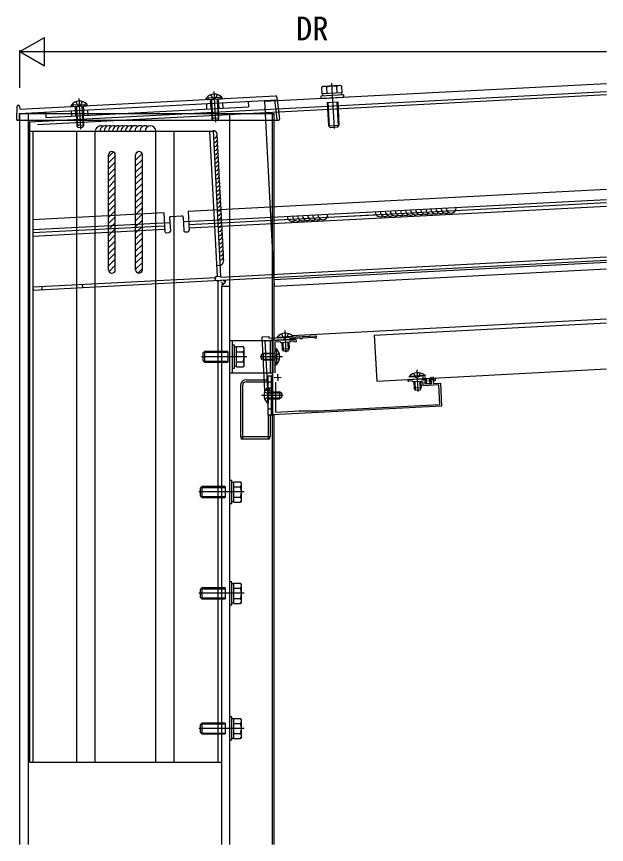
# Model space of a CAD drawing. Units: millimetres, scale not verified. Extents: x -1050 to 1050, y -1560 to 1553.
# Drawn here: x -104 to 332, y -1053 to -441 of the extents above; entities that cross this region are included whole.
import ezdxf
from ezdxf.enums import TextEntityAlignment as Align

# ---------------------------------------------------------------- set-up
doc = ezdxf.new("R2010")
doc.units = ezdxf.units.MM
doc.header["$LTSCALE"] = 8
for name, color, linetype in [('0-2_YKK_11', 7, 'Continuous'), ('0-3_YKK_12', 2, 'Continuous'), ('0-4_YKK_13', 4, 'Continuous'), ('0-6_YKK_D', 6, 'Continuous')]:
    doc.layers.add(name, color=color, linetype=linetype)
doc.styles.add('ＭＳ ゴシック', font='')
doc.styles.get('ＭＳ ゴシック').set_extended_font_data('MS Gothic')

msp = doc.modelspace()

# ---------------------------------------------------------------- linework, layer by layer
at = {"layer": '0-2_YKK_11'}
for p, q in [((86.23, -707.658), (91.223, -707.396)), ((88.596, -705.031), (88.857, -710.024)), ((105.093, -732.207), (118.363, -732.207))]:
    msp.add_line(p, q, dxfattribs=at)
msp.add_lwpolyline([(79.237, -717.537), (77.144, -677.592), (82.137, -677.331), (82.2, -678.529), (117.152, -676.697), (117.246, -678.495), (116.347, -678.542), (116.032, -678.258), (115.717, -677.974), (107.029, -678.429), (106.745, -678.745), (106.461, -679.06), (105.862, -679.091), (105.547, -678.807), (105.231, -678.524), (97.841, -678.911), (97.274, -679.541), (79.298, -680.483), (81.172, -716.234), (82.969, -716.14), (82.928, -715.341), (84.126, -715.278), (84.231, -717.276)], close=True, dxfattribs=at)
for points in [[(185.584, -708.96), (191.468, -708.652), (191.657, -708.762), (192.206, -708.733), (192.383, -708.604), (194.922, -708.471), (195.972, -709.417), (198.719, -709.273), (198.771, -710.272), (197.523, -710.337), (197.627, -712.334), (202.621, -712.073), (202.516, -710.075), (201.268, -710.141), (201.215, -709.142), (204.161, -708.988), (204.109, -707.989), (205.108, -707.937), (205.212, -709.934), (203.814, -710.007), (203.919, -712.005), (209.112, -711.732), (210.001, -728.709), (85.173, -735.251), (85.173, -680.176), (93.82, -679.722), (94.009, -679.833), (94.559, -679.804), (94.735, -679.674), (102.267, -679.28), (102.371, -681.277), (101.073, -681.345), (101.037, -680.646), (98.041, -680.803), (97.378, -681.539), (91.387, -681.853), (90.651, -681.19), (86.673, -681.399), (86.673, -704.169)], [(118.468, -732.204), (208.635, -727.479), (207.881, -713.099), (196.397, -713.7), (196.279, -711.442), (195.187, -710.459), (189.034, -710.782), (188.299, -710.119), (185.652, -710.258)], [(87.173, -711.074), (87.173, -733.144), (104.988, -732.21)]]:
    msp.add_lwpolyline(points, dxfattribs=at)
for centre, radius, start, end in [((185.618, -709.609), 0.65, 92.99999, 273.00001), ((105.093, -734.207), 2, 89.99996, 92.99997), ((118.363, -730.207), 2, 269.99995, 272.99995)]:
    msp.add_arc(centre, radius, start, end, dxfattribs=at)
at = {"layer": '0-3_YKK_12'}
for p, q in [((79.264, -503.242), (331.863, -490.004)), ((86.173, -635.061), (79.264, -503.242)), ((-101.827, -512.251), (86.173, -512.251)), ((-101.827, -1053.042), (-101.827, -512.251)), ((-95.827, -512.251), (-95.827, -1053.042)), ((53.173, -512.251), (53.173, -1053.042)), ((84.873, -1053.042), (84.873, -512.251)), ((86.173, -679.251), (86.173, -512.251)), ((86.173, -635.061), (331.863, -622.185)), ((86.432, -640.055), (331.863, -627.192)), ((86.432, -640.055), (86.173, -635.103)), ((53.173, -640.251), (47.173, -640.251)), ((47.173, -640.251), (47.173, -1053.042)), ((99.251, -676.434), (331.863, -664.243)), ((160.187, -676.244), (331.863, -667.247)), ((84.873, -679.251), (86.173, -679.251)), ((160.187, -676.244), (161.967, -710.198)), ((161.967, -710.198), (331.863, -701.294)), ((84.873, -735.251), (86.173, -735.251)), ((86.173, -1053.042), (86.173, -735.251))]:
    msp.add_line(p, q, dxfattribs=at)
at = {"layer": '0-4_YKK_13'}
for p, q in [((128.636, -489.94), (130.389, -523.394)), ((-94.827, -518.374), (331.863, -496.012)), ((41.52, -495.908), (42.708, -518.577)), ((122.249, -492.278), (121.276, -492.91)), ((121.533, -497.823), (121.276, -492.91)), ((135.232, -491.597), (122.249, -492.278)), ((125.281, -497.626), (125.023, -492.714)), ((132.776, -497.234), (132.519, -492.321)), ((135.232, -491.597), (136.266, -492.124)), ((136.524, -497.037), (136.266, -492.124)), ((-102.327, -512.158), (88.415, -502.162)), ((-101.934, -509.134), (87.136, -499.225)), ((-58.343, -501.141), (-57.155, -523.81)), ((24.313, -514.434), (331.863, -498.316)), ((35.898, -501.364), (35.888, -501.166)), ((36.471, -501.88), (47.166, -501.32)), ((36.575, -501.875), (36.925, -501.856)), ((37.103, -501.273), (37.027, -501.522)), ((37.826, -500.708), (45.696, -500.295)), ((38.822, -501.757), (39.189, -508.747)), ((39.276, -498.403), (40.63, -500.796)), ((39.322, -501.731), (40.07, -516.011)), ((39.754, -501.708), (40.551, -516.907)), ((41.805, -501.344), (40.63, -500.796)), ((41.805, -501.344), (42.916, -500.676)), ((44.013, -498.155), (42.916, -500.676)), ((43.882, -501.492), (44.679, -516.691)), ((44.315, -501.469), (45.063, -515.749)), ((44.814, -501.443), (45.181, -508.433)), ((46.474, -500.781), (46.576, -501.021)), ((47.682, -500.747), (47.671, -500.549)), ((88.182, -500.11), (90.058, -516.576)), ((136.524, -497.037), (121.533, -497.823)), ((121.988, -497.799), (122.072, -499.397)), ((136.152, -498.659), (136.069, -497.061)), ((-104.283, -507.193), (-104.366, -516.628)), ((-103.336, -506.203), (-103.214, -506.197)), ((-102.168, -507.082), (-101.934, -509.134)), ((-82.644, -515.132), (67.15, -507.282)), ((-63.965, -506.598), (-63.975, -506.4)), ((-63.392, -507.114), (-52.697, -506.553)), ((-63.288, -507.108), (-62.938, -507.09)), ((-62.76, -506.506), (-62.836, -506.755)), ((-62.037, -505.941), (-54.167, -505.529)), ((-61.041, -506.99), (-60.674, -513.981)), ((-60.587, -503.637), (-59.233, -506.029)), ((-60.541, -506.964), (-59.793, -521.245)), ((-60.109, -506.942), (-59.312, -522.141)), ((-58.058, -506.577), (-59.233, -506.029)), ((-58.058, -506.577), (-56.946, -505.91)), ((-55.85, -503.388), (-56.946, -505.91)), ((-55.98, -506.725), (-55.184, -521.925)), ((-55.548, -506.703), (-54.8, -520.983)), ((-55.049, -506.676), (-54.682, -513.667)), ((-53.389, -506.015), (-53.287, -506.255)), ((-52.181, -505.98), (-52.192, -505.782)), ((35.984, -504.91), (36.193, -508.904)), ((47.967, -504.282), (48.176, -508.276)), ((66.941, -503.287), (67.15, -507.282)), ((86.414, -502.267), (88.058, -516.689)), ((125.369, -504.03), (133.358, -503.612)), ((125.369, -504.03), (126.279, -521.407)), ((126.96, -522.02), (126.016, -503.997)), ((133.655, -521.669), (132.711, -503.646)), ((134.268, -520.988), (133.358, -503.612)), ((-102.327, -512.158), (-102.366, -516.636)), ((-82.853, -511.138), (-82.644, -515.132)), ((-63.879, -510.143), (-63.67, -514.138)), ((-51.896, -509.515), (-51.687, -513.51)), ((14.327, -514.957), (24.313, -514.434)), ((-103.866, -517.132), (-7.436, -517.132)), ((-94.827, -518.374), (-94.827, -992.242)), ((-88.983, -520.371), (14.327, -514.957)), ((-7.436, -517.132), (89.561, -517.132)), ((45.063, -515.749), (40.07, -516.011)), ((40.958, -517.667), (40.07, -516.011)), ((-94.827, -525.342), (40.95, -525.342)), ((-92.227, -525.342), (-92.227, -992.242)), ((-59.827, -992.242), (-59.827, -525.342)), ((-54.8, -520.983), (-59.793, -521.245)), ((-58.905, -522.9), (-59.793, -521.245)), ((-46.327, -992.242), (-46.327, -525.342)), ((-1.327, -992.242), (-1.327, -525.342)), ((12.173, -992.242), (12.173, -525.342)), ((38.347, -525.342), (43.976, -632.749)), ((40.925, -524.864), (46.572, -632.613)), ((126.279, -521.407), (134.268, -520.988)), ((127.541, -522.542), (126.279, -521.407)), ((127.541, -522.542), (133.133, -522.249)), ((133.133, -522.249), (134.268, -520.988)), ((-36.327, -544.265), (-32.684, -540.622)), ((-36.327, -627.845), (-36.327, -542.845)), ((-36.327, -548.755), (-31.327, -543.755)), ((-31.327, -627.845), (-31.327, -542.845)), ((-16.327, -546.715), (-11.513, -541.901)), ((-16.327, -627.845), (-16.327, -542.845)), ((-16.219, -542.117), (-14.555, -540.453)), ((-11.327, -627.845), (-11.327, -542.845)), ((-36.327, -553.245), (-31.327, -548.245)), ((-16.327, -551.206), (-11.327, -546.206)), ((-16.327, -555.696), (-11.327, -550.696)), ((-36.327, -557.735), (-31.327, -552.735)), ((-36.327, -562.225), (-31.327, -557.225)), ((-16.327, -560.186), (-11.327, -555.186)), ((-36.327, -566.715), (-31.327, -561.715)), ((-16.327, -564.676), (-11.327, -559.676)), ((-36.327, -571.206), (-31.327, -566.206)), ((-16.327, -569.166), (-11.327, -564.166)), ((-16.327, -573.656), (-11.327, -568.656)), ((331.863, -568.612), (22.608, -584.819)), ((-36.327, -575.696), (-31.327, -570.696)), ((-36.327, -580.186), (-31.327, -575.186)), ((-16.327, -578.146), (-11.327, -573.146)), ((-36.327, -584.676), (-31.327, -579.676)), ((-16.327, -582.636), (-11.327, -577.636)), ((4.632, -585.761), (-92.227, -590.838)), ((-36.327, -589.166), (-31.327, -584.166)), ((-16.327, -587.127), (-11.327, -582.127)), ((-16.327, -591.617), (-11.327, -586.617)), ((4.632, -585.761), (5.357, -599.592)), ((22.608, -584.819), (23.332, -598.65)), ((160.931, -587.384), (125.979, -589.215)), ((9.019, -593.042), (-92.227, -598.348)), ((-36.327, -593.656), (-31.327, -588.656)), ((-36.327, -598.146), (-31.327, -593.146)), ((-16.327, -596.107), (-11.327, -591.107)), ((8.836, -589.547), (9.352, -599.383)), ((9.782, -588.496), (17.771, -588.077)), ((18.822, -589.023), (19.338, -598.86)), ((5.145, -595.548), (-92.227, -600.651)), ((5.281, -598.144), (-92.227, -603.255)), ((-36.327, -602.636), (-31.327, -597.636)), ((-16.327, -600.597), (-11.327, -595.597)), ((-16.327, -605.087), (-11.327, -600.087)), ((20.389, -599.806), (22.386, -599.701)), ((-36.327, -607.127), (-31.327, -602.127)), ((-16.327, -609.577), (-11.327, -604.577)), ((6.408, -600.539), (8.405, -600.434)), ((-36.327, -611.617), (-31.327, -606.617)), ((-36.327, -616.107), (-31.327, -611.107)), ((-16.327, -614.067), (-11.327, -609.067)), ((-36.327, -620.597), (-31.327, -615.597)), ((-16.327, -618.558), (-11.327, -613.558)), ((-16.327, -623.048), (-11.327, -618.048)), ((46.39, -633.341), (331.863, -618.38)), ((-36.327, -625.087), (-31.327, -620.087)), ((-35.937, -629.187), (-31.327, -624.577)), ((-16.327, -627.538), (-11.327, -622.538)), ((41.801, -635.885), (331.863, -620.683)), ((46.159, -624.727), (43.563, -624.863)), ((-14.54, -630.241), (-11.327, -627.028)), ((-92.227, -640.606), (43.352, -633.5)), ((-92.227, -642.909), (41.801, -635.885)), ((43.735, -632.762), (46.572, -632.613)), ((43.748, -635.937), (47.173, -635.937)), ((44.573, -635.937), (44.573, -992.242)), ((49.993, -637.175), (48.359, -635.541)), ((-92.227, -640.606), (-92.107, -642.903)), ((-85.373, -642.55), (-85.493, -640.253)), ((-55.414, -640.98), (-55.534, -638.683)), ((48.599, -638.61), (47.173, -637.183)), ((93.922, -672.908), (94.759, -688.886)), ((88.265, -677.701), (88.292, -678.21)), ((88.292, -678.21), (100.075, -677.592)), ((53.173, -680.251), (85.173, -680.251)), ((53.173, -680.251), (53.173, -704.251)), ((55.173, -680.251), (55.173, -704.251)), ((58.373, -685.201), (56.773, -685.201)), ((58.373, -684.746), (63.292, -684.746)), ((58.373, -699.757), (58.373, -684.746)), ((63.873, -685.751), (63.292, -684.746)), ((63.873, -698.751), (63.873, -685.751)), ((83.173, -680.251), (83.173, -704.251)), ((85.173, -680.251), (85.173, -704.251)), ((92.539, -681.792), (92.848, -687.675)), ((96.226, -681.599), (96.534, -687.481)), ((96.879, -681.565), (97.115, -686.059)), ((33.373, -689.451), (34.573, -688.251)), ((33.373, -689.451), (33.373, -695.051)), ((33.925, -688.899), (51.973, -688.899)), ((51.973, -688.251), (34.573, -688.251)), ((34.573, -688.251), (34.573, -696.251)), ((51.973, -688.251), (51.973, -696.251)), ((58.373, -688.498), (63.292, -688.498)), ((76.673, -690.551), (78.373, -689.751)), ((86.673, -690.184), (77.453, -690.184)), ((78.373, -694.751), (78.373, -689.751)), ((86.673, -689.751), (78.373, -689.751)), ((86.673, -686.896), (86.673, -697.606)), ((86.673, -687), (86.673, -687.351)), ((86.929, -692.251), (87.538, -691.106)), ((87.246, -687.559), (87.002, -687.47)), ((87.218, -686.351), (87.416, -686.351)), ((89.998, -689.879), (87.538, -691.106)), ((87.773, -688.311), (87.773, -696.191)), ((93.009, -687.976), (92.121, -686.32)), ((93.009, -687.976), (96.405, -687.798)), ((96.405, -687.798), (97.115, -686.059)), ((65.873, -692.251), (32.373, -692.251)), ((33.373, -695.051), (34.573, -696.251)), ((33.925, -695.603), (51.973, -695.603)), ((34.573, -696.251), (51.973, -696.251)), ((58.373, -696.004), (63.292, -696.004)), ((92.373, -692.251), (75.673, -692.251)), ((86.673, -694.318), (77.453, -694.318)), ((86.673, -694.751), (78.373, -694.751)), ((86.929, -692.251), (87.538, -693.396)), ((87.246, -696.943), (87.002, -697.032)), ((87.218, -698.151), (87.416, -698.151)), ((89.998, -694.623), (87.538, -693.396)), ((53.173, -704.251), (85.173, -704.251)), ((56.773, -699.301), (58.373, -699.301)), ((58.373, -699.757), (63.292, -699.757)), ((63.873, -698.751), (63.292, -699.757)), ((191.58, -702.037), (192.418, -718.015)), ((65.673, -709.251), (81.673, -709.251)), ((81.673, -706.251), (84.173, -706.251)), ((81.673, -735.251), (81.673, -706.251)), ((84.173, -735.251), (84.173, -706.251)), ((197.734, -706.721), (185.95, -707.339)), ((196.524, -709.238), (195.958, -708.366)), ((198.669, -709.276), (196.791, -709.374)), ((197.382, -708.542), (197.692, -708.526)), ((197.759, -708.358), (197.575, -708.16)), ((197.707, -706.213), (197.734, -706.721)), ((198.268, -708.317), (197.868, -707.887)), ((198.66, -708.475), (201.19, -708.342)), ((199.057, -710.958), (198.984, -709.559)), ((201.055, -710.853), (200.981, -709.455)), ((201.265, -709.139), (203.143, -709.041)), ((201.563, -708.144), (201.917, -707.675)), ((202.074, -708.132), (202.236, -707.916)), ((202.468, -708.275), (202.159, -708.292)), ((203.395, -708.878), (203.866, -707.952)), ((61.173, -713.751), (61.173, -751.251)), ((62.673, -713.751), (62.673, -753.251)), ((65.673, -710.751), (84.173, -710.751)), ((81.164, -714.851), (81.673, -714.851)), ((81.673, -714.851), (81.673, -726.651)), ((189.534, -710.756), (189.78, -715.449)), ((190.668, -717.105), (189.78, -715.449)), ((190.187, -710.721), (190.506, -716.803)), ((193.873, -710.528), (194.192, -716.61)), ((194.063, -716.927), (194.773, -715.188)), ((197.911, -712.019), (197.89, -711.619)), ((198.174, -711.304), (198.773, -711.273)), ((202.021, -712.104), (198.227, -712.303)), ((201.969, -711.105), (201.37, -711.137)), ((202.305, -711.789), (202.284, -711.389)), ((76.673, -720.751), (92.673, -720.751)), ((81.673, -718.905), (91.363, -718.905)), ((81.673, -722.597), (91.363, -722.597)), ((91.673, -719.051), (89.973, -718.251)), ((91.673, -722.451), (89.973, -723.251)), ((91.673, -719.051), (91.673, -722.451)), ((194.063, -716.927), (190.668, -717.105)), ((81.673, -723.251), (89.973, -723.251)), ((81.673, -730.751), (84.173, -730.751)), ((81.673, -735.251), (81.673, -753.251)), ((81.673, -735.251), (84.173, -735.251)), ((83.173, -735.251), (83.173, -751.251)), ((61.173, -751.251), (83.173, -751.251)), ((61.173, -751.251), (61.673, -753.251)), ((82.673, -753.251), (61.673, -753.251)), ((82.673, -753.251), (83.173, -751.251)), ((31.373, -789.451), (32.573, -788.251)), ((31.373, -789.451), (31.373, -795.051)), ((31.925, -788.899), (49.973, -788.899)), ((49.973, -788.251), (32.573, -788.251)), ((32.573, -788.251), (32.573, -796.251)), ((49.973, -788.251), (49.973, -796.251)), ((56.373, -785.201), (54.773, -785.201)), ((56.373, -784.746), (61.292, -784.746)), ((56.373, -799.757), (56.373, -784.746)), ((56.373, -788.498), (61.292, -788.498)), ((61.873, -785.751), (61.292, -784.746)), ((61.873, -798.751), (61.873, -785.751)), ((63.873, -792.251), (30.373, -792.251)), ((31.373, -795.051), (32.573, -796.251)), ((31.925, -795.603), (49.973, -795.603)), ((56.373, -796.004), (61.292, -796.004)), ((32.573, -796.251), (49.973, -796.251)), ((54.773, -799.301), (56.373, -799.301)), ((56.373, -799.757), (61.292, -799.757)), ((61.873, -798.751), (61.292, -799.757)), ((31.373, -864.451), (32.573, -863.251)), ((49.973, -863.251), (32.573, -863.251)), ((32.573, -863.251), (32.573, -871.251)), ((49.973, -863.251), (49.973, -871.251)), ((56.373, -860.201), (54.773, -860.201)), ((56.373, -859.746), (61.292, -859.746)), ((56.373, -874.757), (56.373, -859.746)), ((56.373, -863.498), (61.292, -863.498)), ((61.873, -860.751), (61.292, -859.746)), ((61.873, -873.751), (61.873, -860.751)), ((63.873, -867.251), (30.373, -867.251)), ((31.373, -864.451), (31.373, -870.051)), ((31.925, -863.899), (49.973, -863.899)), ((31.373, -870.051), (32.573, -871.251)), ((31.925, -870.603), (49.973, -870.603)), ((32.573, -871.251), (49.973, -871.251)), ((54.773, -874.301), (56.373, -874.301)), ((56.373, -871.004), (61.292, -871.004)), ((56.373, -874.757), (61.292, -874.757)), ((61.873, -873.751), (61.292, -874.757)), ((56.373, -960.201), (54.773, -960.201)), ((56.373, -959.746), (61.292, -959.746)), ((56.373, -974.757), (56.373, -959.746)), ((61.873, -960.751), (61.292, -959.746)), ((61.873, -973.751), (61.873, -960.751)), ((63.873, -967.251), (30.373, -967.251)), ((31.373, -964.451), (32.573, -963.251)), ((31.373, -964.451), (31.373, -970.051)), ((31.925, -963.899), (49.973, -963.899)), ((49.973, -963.251), (32.573, -963.251)), ((32.573, -963.251), (32.573, -971.251)), ((49.973, -963.251), (49.973, -971.251)), ((56.373, -963.498), (61.292, -963.498)), ((31.373, -970.051), (32.573, -971.251)), ((31.925, -970.603), (49.973, -970.603)), ((32.573, -971.251), (49.973, -971.251)), ((56.373, -971.004), (61.292, -971.004)), ((61.873, -973.751), (61.292, -974.757)), ((54.773, -974.301), (56.373, -974.301)), ((56.373, -974.757), (61.292, -974.757)), ((-94.827, -992.242), (47.173, -992.242))]:
    msp.add_line(p, q, dxfattribs=at)
for points in [[(120.707, -501.07), (137.684, -500.181), (137.6, -498.583), (120.624, -499.473)], [(53.173, -783.751), (53.173, -800.751), (54.773, -800.751), (54.773, -783.751)], [(53.173, -858.751), (53.173, -875.751), (54.773, -875.751), (54.773, -858.751)], [(53.173, -958.751), (53.173, -975.751), (54.773, -975.751), (54.773, -958.751)]]:
    msp.add_lwpolyline(points, close=True, dxfattribs=at)
for points in [[(45.063, -515.749), (44.353, -517.489), (40.958, -517.667)], [(-54.8, -520.983), (-55.51, -522.723), (-58.905, -522.9)], [(331.863, -576.122), (51.456, -590.818), (19.006, -592.518)], [(331.863, -578.425), (51.576, -593.115), (23.121, -594.606)], [(331.863, -581.029), (51.713, -595.711), (23.257, -597.202)], [(88.265, -677.701), (100.049, -677.084), (100.075, -677.592)], [(91.55, -675.424), (93.049, -678.128), (94.224, -678.676)], [(96.543, -675.162), (95.336, -678.008), (94.224, -678.676)], [(55.173, -700.751), (56.773, -700.751), (56.773, -683.751), (55.173, -683.751)], [(91.886, -681.827), (92.121, -686.32), (97.115, -686.059)], [(78.373, -694.751), (76.673, -693.951), (76.673, -690.551)], [(194.202, -704.291), (192.994, -707.137), (191.882, -707.804)], [(197.707, -706.213), (185.923, -706.83), (185.95, -707.339)], [(189.209, -704.553), (190.707, -707.256), (191.882, -707.804)], [(81.164, -714.851), (81.164, -726.651), (81.673, -726.651)], [(194.527, -710.494), (194.773, -715.188), (189.78, -715.449)], [(79.061, -718.251), (81.84, -719.606), (82.448, -720.751)], [(79.061, -723.251), (81.84, -721.896), (82.448, -720.751)], [(81.673, -718.251), (89.973, -718.251), (89.973, -723.251)]]:
    msp.add_lwpolyline(points, dxfattribs=at)
for centre, radius, start, end in [((123.293, -495.55), 3.323, 58.61575, 127.38425), ((129.39, -504.34), 12.419, 75.41205, 110.58795), ((134.536, -494.961), 3.323, 58.61575, 127.38425), ((36.437, -501.137), 0.55, 141.43917, 183), ((36.442, -501.336), 0.545, 183, 273), ((42.028, -505.594), 7.7, 44.56083, 141.43917), ((36.548, -501.375), 0.5, 273, 343), ((37.868, -501.506), 0.8, 93, 163), ((45.737, -501.094), 0.8, 23, 93), ((47.036, -500.826), 0.5, 203, 273), ((47.137, -500.775), 0.545, 273, 3), ((47.122, -500.577), 0.55, 3, 44.56083), ((87.188, -500.224), 1, 6.5, 93), ((-103.283, -507.202), 1, 93, 179.5), ((-103.161, -507.195), 1, 6.5, 93), ((-63.426, -506.371), 0.55, 141.43917, 183), ((-63.421, -506.569), 0.545, 183, 273), ((-57.835, -510.828), 7.7, 44.56083, 141.43917), ((-63.314, -506.609), 0.5, 273, 343), ((-61.995, -506.74), 0.8, 93, 163), ((-54.126, -506.328), 0.8, 23, 93), ((-52.827, -506.059), 0.5, 203, 273), ((-52.726, -506.009), 0.545, 273, 3), ((-52.741, -505.811), 0.55, 3, 44.56083), ((-103.866, -516.632), 0.5, 179.5, 270), ((-102.866, -516.632), 0.5, 270, 359.5), ((88.554, -516.632), 0.5, 186.5, 270), ((89.561, -516.632), 0.5, 270, 6.5), ((-41.672, -526.142), 4.724, 71.92383, 170.24864), ((-38.663, -525.342), 4, 67.31632, 180), ((-35.578, -525.342), 4, 66.02274, 180), ((-32.327, -525.342), 4, 67.31632, 180), ((-29.242, -525.342), 4, 67.31632, 180), ((-26.157, -525.342), 4, 67.31632, 180), ((-23.072, -525.342), 4, 66.02274, 180), ((-19.821, -525.342), 4, 66.85359, 180), ((-16.676, -525.342), 4, 61.77916, 180), ((-12.893, -525.342), 4, 61.77916, 180), ((-9.11, -525.342), 4, 61.77916, 180), ((-5.327, -525.342), 4, 0, 180), ((41.082, -527.859), 3, 273, 93), ((41.239, -530.855), 3, 273, 33), ((41.396, -533.851), 3, 273, 33), ((41.553, -536.847), 3, 273, 33), ((41.71, -539.843), 3, 273, 33), ((-33.827, -542.845), 2.5, 0, 180), ((-13.827, -542.845), 2.5, 0, 180), ((41.867, -542.839), 3, 273, 33), ((42.024, -545.835), 3, 273, 33), ((42.181, -548.831), 3, 273, 33), ((42.338, -551.827), 3, 273, 33), ((42.495, -554.822), 3, 273, 33), ((42.652, -557.818), 3, 273, 33), ((42.809, -560.814), 3, 273, 33), ((42.966, -563.81), 3, 273, 33), ((42.966, -563.81), 3, 273, 33), ((43.124, -566.806), 3, 273, 33), ((43.281, -569.802), 3, 273, 33), ((43.438, -572.798), 3, 273, 33), ((43.595, -575.794), 3, 273, 33), ((43.752, -578.79), 3, 273, 33), ((43.909, -581.785), 3, 273, 33), ((44.066, -584.781), 3, 273, 33), ((44.223, -587.777), 3, 273, 33), ((110.88, -587.703), 3.75, 183.00002, 303), ((114.624, -587.507), 3.75, 183.00002, 303), ((118.369, -587.311), 3.75, 183.00002, 303), ((122.114, -587.115), 3.75, 183.00002, 3.00001), ((164.556, -584.891), 3.75, 183.00002, 303), ((168.301, -584.695), 3.75, 183.00002, 303), ((172.046, -584.498), 3.75, 183.00002, 303), ((175.79, -584.302), 3.75, 183.00002, 303), ((179.535, -584.106), 3.75, 183.00002, 303), ((183.28, -583.909), 3.75, 183.00002, 303), ((187.025, -583.713), 3.75, 183.00002, 303), ((190.77, -583.517), 3.75, 183.00002, 303.00001), ((194.515, -583.321), 3.75, 183.00002, 303), ((198.26, -583.124), 3.75, 183.00002, 303), ((202.005, -582.928), 3.75, 183.00002, 303), ((205.749, -582.732), 3.75, 183.00002, 303), ((209.494, -582.536), 3.75, 183.00002, 303), ((213.239, -582.339), 3.75, 183.00002, 303), ((216.984, -582.143), 3.75, 183.00002, 3.00001), ((9.835, -589.494), 1, 93, 183), ((17.824, -589.076), 1, 3, 93), ((44.38, -590.773), 3, 273, 33), ((44.537, -593.769), 3, 273, 33), ((99.645, -588.292), 3.75, 183.00002, 303), ((103.39, -588.096), 3.75, 183.00002, 303), ((107.135, -587.9), 3.75, 183.00002, 303), ((6.356, -599.54), 1, 183, 273), ((8.353, -599.435), 1, 273, 3), ((20.337, -598.807), 1, 183, 273), ((22.334, -598.703), 1, 273, 3), ((44.694, -596.765), 3, 273, 33), ((44.851, -599.761), 3, 273, 33), ((45.008, -602.757), 3, 273, 33), ((45.165, -605.753), 3, 273, 33), ((45.322, -608.748), 3, 273, 33), ((45.479, -611.744), 3, 273, 33), ((45.636, -614.74), 3, 273, 33), ((45.793, -617.736), 3, 273, 33), ((44.604, -620.803), 4.221, 291.61289, 23.81712), ((-33.827, -627.845), 2.5, 180, 0), ((-13.827, -627.845), 2.5, 180, 0), ((43.748, -634.437), 1.5, 96, 270), ((47.314, -635.966), 2.939, 267.23449, 10.23064), ((94.457, -683.126), 8.232, 47.2189, 138.7811), ((60.55, -686.622), 3.323, 325.61575, 34.38425), ((51.453, -692.251), 12.419, 342.41205, 17.58795), ((87.218, -686.896), 0.545, 90, 180), ((87.173, -687), 0.5, 180, 250), ((86.973, -688.311), 0.8, 0, 70), ((87.416, -686.901), 0.55, 48.43917, 90), ((82.673, -692.251), 7.7, 311.56083, 48.43917), ((60.55, -697.88), 3.323, 325.61575, 34.38425), ((87.173, -697.502), 0.5, 110, 180), ((87.218, -697.606), 0.545, 180, 270), ((86.973, -696.191), 0.8, 290, 0), ((87.416, -697.601), 0.55, 270, 311.56083), ((192.116, -712.255), 8.232, 47.2189, 138.7811), ((65.673, -713.751), 4.5, 90, 180), ((196.209, -708.203), 0.3, 30.48643, 213), ((197.33, -707.543), 1, 210.48643, 273), ((196.775, -709.074), 0.3, 213, 273), ((197.721, -708.023), 0.2, 43, 223), ((197.686, -708.426), 0.1, 273, 43), ((198.634, -707.976), 0.5, 223, 273), ((198.684, -709.575), 0.3, 3, 93), ((201.281, -709.439), 0.3, 93, 183), ((201.164, -707.843), 0.5, 273, 323), ((202.077, -707.795), 0.2, 323, 143), ((202.153, -708.192), 0.1, 143, 273), ((202.416, -707.277), 1, 273, 335.51357), ((203.127, -708.741), 0.3, 273, 333), ((203.599, -707.816), 0.3, 333, 155.51357), ((65.673, -713.751), 3, 90, 180), ((86.905, -720.751), 8.232, 134.2189, 225.7811), ((198.19, -711.604), 0.3, 93, 183), ((198.211, -712.003), 0.3, 183, 273), ((198.758, -710.973), 0.3, 273, 3), ((201.354, -710.837), 0.3, 183, 273), ((201.985, -711.405), 0.3, 3, 93), ((202.006, -711.804), 0.3, 273, 3), ((58.55, -786.622), 3.323, 325.61575, 34.38425), ((49.453, -792.251), 12.419, 342.41205, 17.58795), ((58.55, -797.88), 3.323, 325.61575, 34.38425), ((58.55, -861.622), 3.323, 325.61575, 34.38425), ((49.453, -867.251), 12.419, 342.41205, 17.58795), ((58.55, -872.88), 3.323, 325.61575, 34.38425), ((58.55, -961.622), 3.323, 325.61575, 34.38425), ((49.453, -967.251), 12.419, 342.41205, 17.58795), ((58.55, -972.88), 3.323, 325.61575, 34.38425)]:
    msp.add_arc(centre, radius, start, end, dxfattribs=at)
at = {"layer": '0-6_YKK_D'}
for p, q in [((-101.827, -466.432), (-83.641, -455.932)), ((-83.641, -476.932), (-83.641, -455.932)), ((-101.827, -493.236), (-101.827, -465.432)), ((-101.827, -466.432), (-83.641, -476.932)), ((-101.827, -466.432), (-65.454, -466.432)), ((-80.827, -466.432), (331.863, -466.432))]:
    msp.add_line(p, q, dxfattribs=at)

# ---------------------------------------------------------------- texts
at = {"layer": '0-6_YKK_D', "style": 'ＭＳ ゴシック'}
msp.add_text('DR', height=17.6, dxfattribs=at).set_placement((102.336, -463.432), align=Align.BOTTOM_LEFT)

doc.saveas('drawing.dxf')
